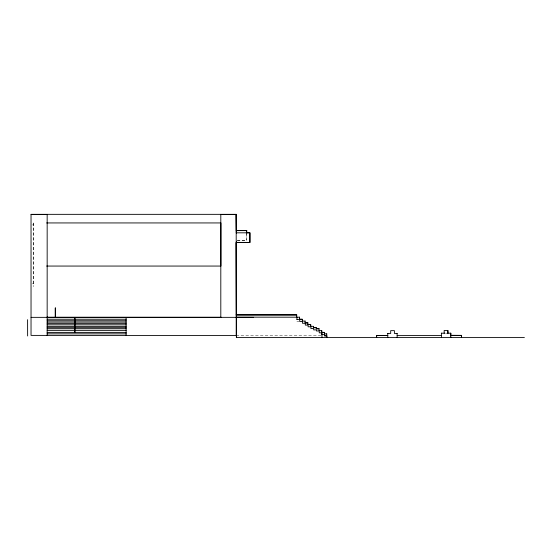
<?xml version="1.0" encoding="UTF-8"?>
<svg xmlns="http://www.w3.org/2000/svg" width="552" height="552" viewBox="0 0 552 552"><rect width="100%" height="100%" fill="white"/><g stroke="black" fill="none" stroke-linecap="round" stroke-linejoin="round"><path stroke-width="0.41" stroke-dasharray="2.76 2.07" d="M32.402 224.899L33.451 224.968M237.222 240.258L246.751 240.258L246.751 233.786M237.25 240.334L246.778 240.334M32.402 283.783L33.451 283.859M296.9 321.361L299.025 321.436M445.65 333.194L447.389 333.194M236.194 335.395L321.726 335.464M246.571 233.786L246.599 240.334M33.451 223.036L33.451 286.322M33.424 222.96L33.424 286.246"/><path stroke-width="0.83" d="M31.064 214.411L47.168 214.411L47.161 335.464M46.637 222.939L220.945 222.939L220.945 266.057L46.637 266.057M236.373 230.557L246.751 230.557L246.778 233.054M236.401 230.626L246.778 230.626M246.302 232.744L249.849 232.744L249.877 242.528L236.221 242.528L236.401 317.145M236.221 232.82L249.877 232.82L249.849 242.452L236.194 242.452L236.366 315.358M236.194 314.882L296.721 314.882L296.748 317.352M236.221 314.95L296.748 314.95M236.221 317.145L299.543 317.207L299.543 319.311L302.33 319.311M46.554 317.276L221.248 317.276M31.064 317.352L253.665 317.352M47.161 319.242L126.125 319.242M296.928 319.401L299.722 319.401L299.722 321.505L302.51 321.505L302.51 323.286L305.304 323.286L305.304 325.093L308.092 325.093L308.092 326.791L310.886 326.791L310.886 328.564L313.674 328.564L313.674 329.889L316.468 329.889L316.468 330.972L319.256 330.972L319.256 332.822L321.933 332.822L321.906 334.622L324.679 334.622L324.659 336.065L326.95 336.065M47.161 320.746L126.125 320.746M302.303 321.022L305.125 321.091M47.161 322.051L126.125 322.051M305.097 322.823L307.885 322.823L307.912 324.597L310.707 324.597L310.707 326.37M307.912 322.899L305.125 322.899L305.097 321.022M47.161 323.368L126.125 323.368M307.885 324.521L310.679 324.521L310.679 326.294L313.495 326.37M47.161 324.811L126.125 324.811M47.161 326.37L126.125 326.37M313.467 327.619L316.262 327.619L316.289 328.778L319.077 328.778M47.161 327.695L126.125 327.695M316.289 327.695L313.495 327.695L313.467 326.294M316.262 328.709L319.049 328.709L319.077 330.627L321.754 330.627L321.781 334.705M47.161 328.778L126.125 328.778M447.886 330.517L447.886 333.194L447.886 330.517L444.16 330.517L444.167 333.194M47.161 330.627L126.125 330.627M321.699 332.359L324.472 332.359L324.479 333.87L324.5 332.428L321.726 332.428M47.161 332.428L126.125 332.428M441.421 333.194L444.829 333.194M447.389 333.194L450.805 333.194M397.102 333.373L397.157 337.589M387.773 333.442L390.685 333.442L390.685 330.648L394.404 330.648L394.397 333.442L397.157 333.442M47.161 333.87L126.125 333.87M324.452 333.801L326.77 333.87M450.756 335.319L461.486 335.395L450.784 335.395M324.452 335.395L326.77 335.464L326.743 333.801M387.745 335.457L376.547 335.485L387.78 335.582M441.393 335.485L397.15 335.623M450.784 335.499L461.589 335.499L461.589 337.589M461.555 337.513L461.451 335.319M524.4 337.589L236.373 337.589L236.373 335.071M236.221 214.411L236.346 232.806M236.311 231.06L236.194 214.342L236.221 335.464L31.036 335.395L31.036 214.342L236.373 214.342L236.373 231.074M461.479 335.395L461.486 337.589M450.805 337.589L450.77 333.125L450.756 336.051M441.393 333.125L441.427 337.589M387.745 333.373L387.78 337.589M376.65 335.506L376.678 337.589M376.547 335.437L376.574 337.589M326.922 335.989L326.95 337.658M321.961 334.622L321.961 337.658M321.726 330.558L321.699 332.973M302.33 321.091L302.303 319.235L299.515 319.235L299.515 317.131M296.928 317.145L296.928 319.546M249.697 232.82L249.697 242.528M246.571 230.557L246.599 233.054M236.401 233.054L236.401 214.411L220.807 214.411L220.807 317.352M236.401 242.045L236.401 337.658M236.373 241.976L236.373 315.358M126.125 317.352L126.125 335.464M74.899 317.352L74.899 332.242M74.817 317.352L74.817 332.242M55.345 307.912L55.372 317.448M55.262 307.912L55.262 317.379M47.355 316.958L47.382 317.352M27.6 319.684L27.628 335.982"/></g></svg>
